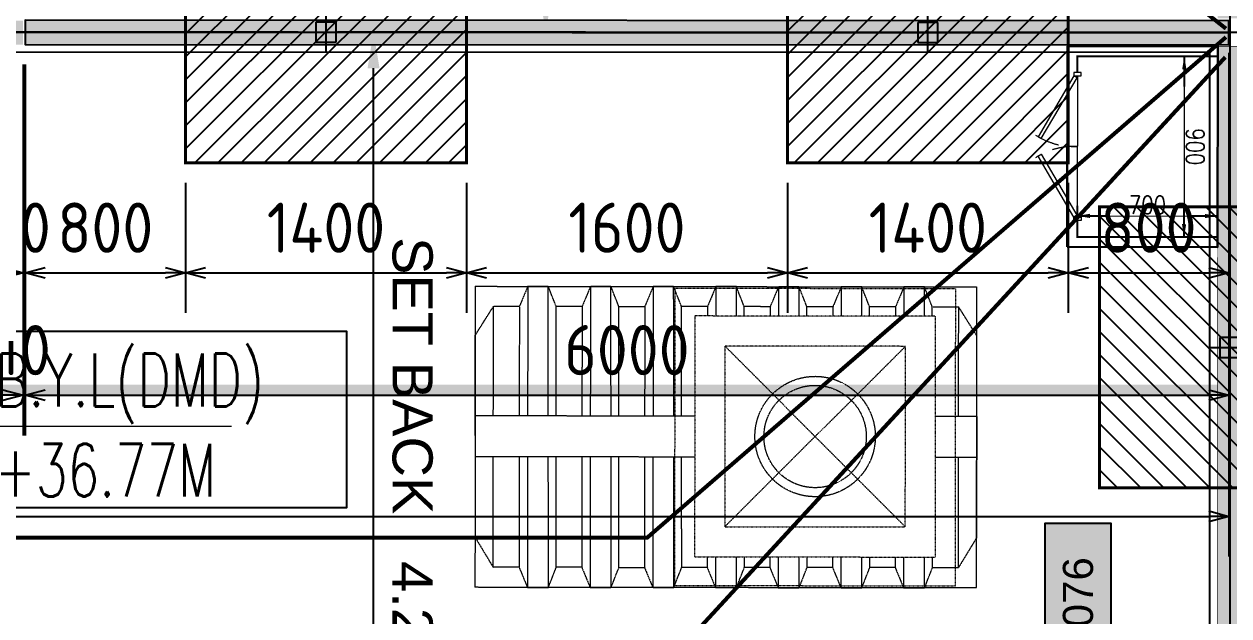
# Model space of a CAD drawing. Header units: centimetres. Extents: x -6122352 to 6876996, y -1694241 to 2592194.
# Drawn here: x 212925 to 218930, y -45095 to -42146 of the extents above; entities that cross this region are included whole.
import ezdxf
from ezdxf.enums import TextEntityAlignment as Align

# ---------------------------------------------------------------- set-up
doc = ezdxf.new("R2010")
doc.units = ezdxf.units.CM
doc.header["$MEASUREMENT"] = 0
doc.header["$PDMODE"] = 66
doc.header["$PDSIZE"] = 100
for name, pattern in [('CENTER', [2, 1.25, -0.25, 0.25, -0.25]), ('DU23023_KAA_00_XX_M2_TR_KPTB_0024$0$DU23023_KAA_00_XX_M2_TR_XRBS_0024$0$PHANTOM2', [1.25, 0.625, -0.125, 0.125, -0.125, 0.125, -0.125]), ('HIDDEN', [0.375, 0.25, -0.125]), ('LTH-4G-M-XR-GROUND FLOOR PLAN$0$HIDDEN2', [0.1875, 0.125, -0.0625])]:
    doc.linetypes.add(name, pattern=pattern)
doc.layers.get('Defpoints').update_dxf_attribs({"color": 255, "linetype": 'CENTER'})
for name, color, linetype in [('00-MI-DIM', 7, 'Continuous'), ('@MI-FOOTINGS', 7, 'Continuous'), ('@MI-MEP', 7, 'Continuous'), ('@MI-REF LAYER', 7, 'Continuous'), ('@MI-TYPE-02', 6, 'Continuous'), ('CTECH-Text 2.5mm', 2, 'Continuous'), ('PANEL-TAGS', 7, 'Continuous'), ('VD-WS-TEXT', 8, 'Continuous'), ('VD-WS-WATER TANK', 7, 'Continuous'), ('XREF1$0$S-LEVELS', 2, 'Continuous'), ('XREF1$0$TYPICAL NEW PROFILE', 3, 'Continuous')]:
    doc.layers.add(name, color=color, linetype=linetype)
doc.layers.add('08-Compound Wall-2', color=6, linetype='Continuous', lineweight=25, true_color=0xff00ff)
doc.layers.add('23585-XR-AR-DAMAC PLOT LIMITS$0$1-End units', color=7, linetype='Continuous', lineweight=5, true_color=0xf8991e)
for name, color, linetype, lineweight in [('23585-XR-AR-102-8P-GF$0$A-FLOR-XREF', 8, 'Continuous', 9), ('A-ANNO-TEXT', 3, 'Continuous', 25), ('LTH-4G-M-XR-GROUND FLOOR PLAN$0$1717 X Water Tank Location_5B$0$00 Line 2', 6, 'Continuous', 13), ('XREF1$0$36-TAGLVL', 23, 'Continuous', 9), ('ZAT_WALL PANEL', 3, 'Continuous', 30)]:
    doc.layers.add(name, color=color, linetype=linetype, lineweight=lineweight)
doc.layers.add('LTH-4G-M-XR-GROUND FLOOR PLAN$0$PDF_Geometry', color=7, linetype='Continuous', true_color=0xcccccc)
doc.styles.add('DIMTEXT', font='romans.shx', dxfattribs={"width": 0.8})
doc.styles.add('PANELTAG_STYLE', font='arial.ttf')
doc.styles.add('Schueco-BEMSTIL', font='isocpeur.ttf', dxfattribs={"width": 0.9})
doc.styles.get("Standard").update_dxf_attribs({"font": 'arial.ttf'})
doc.styles.add('XREF1$0$DLT_TEXT', font='romans.shx', dxfattribs={"width": 0.7})
doc.dimstyles.new('DIM-25', dxfattribs={"dimscale": 25, "dimtxt": 2.5, "dimasz": 2.5, "dimexe": 1.25, "dimexo": 0.625, "dimgap": 1, "dimtad": 1, "dimdec": 0, "dimdsep": 46, "dimtxsty": 'DIMTEXT', "dimblk": 'AROW', "dimcen": 2.5, "dimse1": 1, "dimse2": 1, "dimclrd": 1, "dimclre": 1, "dimclrt": 2, "dimadec": 0, "dimazin": 0, "dimtfac": 1, "dimtdec": 0, "dimtmove": 0, "dimatfit": 3, "dimfxl": 1, "dimarcsym": 0})
doc.dimstyles.new('MI- JWC-TXT-2.5 MM', dxfattribs={"dimscale": 1.5, "dimtxt": 2.5, "dimasz": 1, "dimexe": 2, "dimexo": 1, "dimgap": 1, "dimtad": 1, "dimdec": 0, "dimdsep": 46, "dimtxsty": 'Schueco-BEMSTIL', "dimblk": 'OPEN30', "dimcen": 0, "dimdle": 2, "dimclrd": 140, "dimclre": 8, "dimclrt": 40, "dimadec": 0, "dimazin": 2, "dimtfac": 1, "dimtdec": 0, "dimtix": 1, "dimtmove": 2, "dimatfit": 3, "dimldrblk": 'OPEN', "dimfxl": 2, "dimlwd": -1, "dimlwe": -1, "dimarcsym": 0})
doc.dimstyles.get("Standard").update_dxf_attribs({"dimtxt": 5, "dimasz": 0.5, "dimexe": 0.18, "dimexo": 0.0625, "dimgap": 0.09, "dimtad": 0, "dimtih": 1, "dimtoh": 1, "dimdec": 0, "dimzin": 0, "dimdsep": 46, "dimtxsty": 'Standard', "dimcen": 0.09, "dimadec": 0, "dimazin": 0, "dimtfac": 1, "dimtdec": 0, "dimtofl": 0, "dimtmove": 0, "dimatfit": 3, "dimfxl": 1, "dimtolj": 1, "dimtzin": 0, "dimarcsym": 0})

# ---------------------------------------------------------------- blocks, each defined once
blk = doc.blocks.new('23585-XR-AR-BOUNDARY WALLS AND SETBACKS')
at = {"layer": '08-Compound Wall-2'}
blk.add_lwpolyline([(496588.3159, 2769013.5148), (496570.6947, 2769029.661), (496564.5808, 2769022.9883), (496560.5274, 2769018.5645), (496556.4738, 2769014.1407), (496552.4204, 2769009.7169), (496548.367, 2769005.2931), (496542.2529, 2768998.6206), (496559.8743, 2768982.4745)], dxfattribs=at)
blk = doc.blocks.new('A$C9d9485f6')
at = {"layer": 'A-ANNO-TEXT', "rotation": 312.4881850805905}
blk.add_blockref('23585-XR-AR-BOUNDARY WALLS AND SETBACKS', (-2377088.5348, -1504219.2521), dxfattribs=at)
blk = doc.blocks.new('23585-XR-AR-DAMAC PLOT LIMITS')
at = {"layer": '23585-XR-AR-DAMAC PLOT LIMITS$0$1-End units', "color": 251, "true_color": 0x636466}
for points in [[(496564.5071, 2769023.0559), (496546.8119, 2769039.2697), (496552.9933, 2769046.0159), (496570.6885, 2769029.8023)], [(496564.5071, 2769023.0559), (496570.6885, 2769029.8023), (496588.3835, 2769013.5885), (496582.2021, 2769006.8421)]]:
    blk.add_lwpolyline(points, close=True, dxfattribs=at)
blk = doc.blocks.new('A$Cf093b529')
at = {"layer": 'A-ANNO-TEXT'}
blk.add_blockref('23585-XR-AR-DAMAC PLOT LIMITS', (-495391.9901, -2768603.4419), dxfattribs=at)
blk = doc.blocks.new('A$C13dde150')
at = {"color": 1, "true_color": 0xeb0000, "const_width": 0.01}
blk.add_lwpolyline([(33.1502, 0.0001), (27.1502, 0.0001), (21.1502, 0), (15.1502, 0), (9.1501, 0.0001), (0.0001, 0.0001), (0, 24.0001), (9.1501, 24.0003), (15.1501, 24.0003), (21.1502, 24.0002), (27.1502, 24.0002), (33.1502, 24.0003), (42.3, 24.0002), (42.3001, 0.0001)], close=True, dxfattribs=at)
blk = doc.blocks.new('AROW')
at = {"color": 1, "ltscale": 100}
for p, q in [((0, 0), (-3, 0)), ((0, -1), (0, 1))]:
    blk.add_line(p, q, dxfattribs=at)
blk.add_solid([(-1.28, 0.21), (-1.28, -0.21), (0, 0)], dxfattribs=at)
blk = doc.blocks.new('*D399')
at = {"layer": 'CTECH-Text 2.5mm', "color": 8, "lineweight": -2, "ltscale": 10, "transparency": 16777216}
blk.add_line((0.1, -0.1674), (0.9, -0.1674), dxfattribs=at)
at = {"layer": 'Defpoints', "color": 0, "ltscale": 10, "transparency": 16777216}
for p in [(0.05, 0), (0.95, 0), (0.95, -0.1674)]:
    blk.add_point(p, dxfattribs=at)
at = {"layer": 'CTECH-Text 2.5mm', "color": 8, "lineweight": -2, "ltscale": 10, "transparency": 16777216, "xscale": 0.05, "yscale": 0.05, "zscale": 0.05, "rotation": 180}
blk.add_blockref('AROW', (0.05, -0.1674), dxfattribs=at)
at = {"layer": 'CTECH-Text 2.5mm', "color": 8, "lineweight": -2, "ltscale": 10, "transparency": 16777216, "xscale": 0.05, "yscale": 0.05, "zscale": 0.05}
blk.add_blockref('AROW', (0.95, -0.1674), dxfattribs=at)
at = {"layer": 'CTECH-Text 2.5mm', "color": 8, "ltscale": 10, "transparency": 16777216, "insert": (0.5, -0.1124), "char_height": 0.09, "attachment_point": 5, "style": 'DIMTEXT'}
blk.add_mtext('900', dxfattribs=at)
blk = doc.blocks.new('*D400')
at = {"layer": 'CTECH-Text 2.5mm', "color": 8, "lineweight": -2, "ltscale": 10, "transparency": 16777216}
blk.add_line((0.8453, -0.65), (0.8453, -0.05), dxfattribs=at)
at = {"layer": 'Defpoints', "color": 0, "ltscale": 10, "transparency": 16777216}
for p in [(0.8453, 0), (0.95, 0), (0.95, -0.7)]:
    blk.add_point(p, dxfattribs=at)
at = {"layer": 'CTECH-Text 2.5mm', "color": 8, "lineweight": -2, "ltscale": 10, "transparency": 16777216, "xscale": 0.05, "yscale": 0.05, "zscale": 0.05}
for p, rotation in [((0.8453, 0), 90), ((0.8453, -0.7), 270)]:
    blk.add_blockref('AROW', p, dxfattribs=dict(at, rotation=rotation))
at = {"layer": 'CTECH-Text 2.5mm', "color": 8, "ltscale": 10, "transparency": 16777216, "insert": (0.7903, -0.35), "char_height": 0.09, "attachment_point": 5, "rotation": 90, "style": 'DIMTEXT'}
blk.add_mtext('700', dxfattribs=at)
blk = doc.blocks.new('WATER TANK-5G')
at = {"layer": 'VD-WS-WATER TANK', "color": 8, "linetype": 'HIDDEN', "lineweight": 0}
for p, q in [((-1250, 750), (-1250, -750)), ((-1250, 750), (1250, 750)), ((1250, -750), (1250, 750)), ((-1250, 506.4), (-1159.5, 650)), ((-1030.3, 650.1), (-1159.5, 650)), ((-1030.3, 650.1), (-1159.5, 650)), ((-1159.5, 104.3), (-1159.5, 650)), ((-717.8, 650.4), (-847, 650.3)), ((-534.5, 650.3), (-405.3, 650.3)), ((-92.8, 650.3), (-222, 650)), ((219.7, 650.3), (90.5, 650.3)), ((532.2, 650.3), (403, 650.3)), ((844.7, 650.2), (715.5, 650)), ((1030.3, 650.1), (1159.5, 650)), ((1030.3, 650.1), (1159.5, 650)), ((1159.5, 104.3), (1159.5, 650)), ((1250, 506.4), (1159.5, 650)), ((-1250, 6.4), (-1250, 506.4)), ((1250, 6.4), (1250, 506.4)), ((1250, 6.4), (1250, 506.4)), ((-1250, 104.3), (-1250, -97.9)), ((1250, 104.3), (1250, -97.9)), ((-1250, 0), (-1250, -500)), ((1250, 0), (1250, -500)), ((1250, 0), (1250, -500)), ((-1159.5, -650), (-1159.5, -97.9)), ((1159.5, -649.4), (1159.5, -97.9)), ((-1250, -500), (-1159.5, -650)), ((1250, -500), (1159.5, -649.4)), ((-1030.2, -649.9), (-1159.5, -650)), ((-717.8, -649.6), (-844.7, -649.7)), ((-532.2, -649.7), (-405.3, -649.7)), ((-92.8, -649.7), (-219.7, -650)), ((219.7, -649.8), (92.8, -649.8)), ((532.2, -649.4), (405.3, -649.7)), ((532.3, -650), (532.2, -650)), ((844.7, -649), (717.8, -649.2)), ((1159.5, -649.4), (1030.3, -649.7)), ((1250, -750), (-1250, -750))]:
    blk.add_line(p, q, dxfattribs=at)
at = {"layer": 'VD-WS-WATER TANK', "color": 8, "linetype": 'HIDDEN', "lineweight": 0, "ltscale": 0.2}
for p, q in [((-5.4, 453.5), (894.6, -446.5)), ((894.6, 453.5), (-5.4, -446.5))]:
    blk.add_line(p, q, dxfattribs=at)
at = {"layer": 'VD-WS-WATER TANK', "color": 8, "linetype": 'HIDDEN', "lineweight": 0}
for points in [[(-885.4, 104.3), (-886.4, 750), (-988.6, 750), (-1030.3, 650.3), (-1030.3, 104.3)], [(-988.6, 750), (-988.6, 104.3)], [(-846, 104.3), (-847, 650.3), (-886.4, 750)], [(-572.9, 104.3), (-573.9, 750), (-676.1, 750), (-717.8, 650.3), (-717.8, 104.3)], [(-676.1, 750), (-676.1, 104.3)], [(-533.5, 104.3), (-534.5, 650.3), (-573.9, 750)], [(-260.4, 104.3), (-261.4, 750), (-363.6, 750), (-405.3, 650.3), (-405.3, 104.3)], [(-363.6, 750), (-363.6, 104.3)], [(-221, 104.3), (-222, 650.3), (-261.4, 750)], [(51.3, 603.5), (51.1, 750), (-51.1, 750), (-92.8, 650.3), (-92.8, 603.5)], [(-51.1, 750), (-51.1, 603.5)], [(90.6, 603.5), (90.5, 650.3), (51.1, 750)], [(363.8, 603.5), (363.6, 750), (261.4, 750), (219.7, 650.3), (219.7, 603.5)], [(261.4, 750), (261.4, 603.5)], [(403.1, 603.5), (403, 650.3), (363.6, 750)], [(676.3, 603.5), (676.1, 750), (573.9, 750), (532.2, 650.3), (532.2, 603.5)], [(573.9, 750), (573.9, 603.5)], [(715.6, 603.5), (715.5, 650.3), (676.1, 750)], [(988.8, 603.5), (988.6, 750), (886.4, 750), (844.7, 650.3), (844.7, 603.5)], [(886.4, 750), (886.4, 603.5)], [(1028.1, 603.5), (1028, 650.3), (988.6, 750)], [(-155.4, 104.3), (-1250, 104.3), (-1250, -97.9), (-155.4, -97.9)], [(1044.6, -97.9), (1250, -97.9), (1250, 104.3), (1044.6, 104.3)], [(-1030.3, -97.9), (-1030.3, -649.7), (-988.6, -750), (-884.1, -750), (-844.7, -649.7), (-845.6, -97.9)], [(-988.6, -97.9), (-988.6, -750)], [(-884.1, -750), (-885.1, -97.9)], [(-717.8, -97.9), (-717.8, -649.7), (-676.1, -750), (-571.6, -750), (-532.2, -649.7), (-533.1, -97.9)], [(-676.1, -97.9), (-676.1, -750)], [(-571.6, -750), (-572.6, -97.9)], [(-405.3, -97.9), (-405.3, -649.7), (-363.6, -750), (-259.1, -750), (-219.7, -649.7), (-220.6, -97.9)], [(-363.6, -97.9), (-363.6, -750)], [(-259.1, -750), (-260.1, -97.9)], [(-92.8, -596.5), (-92.8, -649.7), (-51.1, -750), (53.4, -750), (92.8, -649.7), (92.8, -596.5)], [(-51.1, -596.5), (-51.1, -750)], [(53.4, -750), (53.2, -596.5)], [(219.7, -596.5), (219.7, -649.7), (261.4, -750), (365.9, -750), (405.3, -649.7), (405.3, -596.5)], [(261.4, -596.5), (261.4, -750)], [(365.9, -750), (365.7, -596.5)], [(532.2, -596.5), (532.2, -649.7), (573.9, -750), (678.4, -750), (717.8, -649.7), (717.8, -596.5)], [(573.9, -596.5), (573.9, -750)], [(678.4, -750), (678.2, -596.5)], [(844.7, -596.5), (844.7, -649.7), (886.4, -750), (990.9, -750), (1030.3, -649.7), (1030.2, -596.5)], [(886.4, -596.5), (886.4, -750)], [(990.9, -750), (990.6, -596.5)]]:
    blk.add_lwpolyline(points, dxfattribs=at)
at = {"layer": 'VD-WS-WATER TANK', "color": 8, "linetype": 'HIDDEN', "lineweight": 0, "ltscale": 0.2}
for points in [[(-255.4, -739.7), (1144.6, -739.7), (1144.6, 740.3), (-255.4, 740.3)], [(-155.4, -596.5), (1044.6, -596.5), (1044.6, 603.5), (-155.4, 603.5)], [(-5.4, -446.5), (894.6, -446.5), (894.6, 453.5), (-5.4, 453.5)]]:
    blk.add_lwpolyline(points, close=True, dxfattribs=at)
at = {"layer": 'VD-WS-WATER TANK', "color": 8, "linetype": 'HIDDEN', "lineweight": 0}
for radius in [300, 255]:
    blk.add_circle((444.6, 3.5), radius, dxfattribs=at)
blk = doc.blocks.new('A$C4721b5b5')
at = {"color": 1, "true_color": 0xeb0000, "const_width": 0.01}
blk.add_lwpolyline([(33.1499, 0), (27.1501, 0.0001), (21.1499, 0.0002), (15.1499, 0.0002), (9.1499, 0.0001), (0, 0.0001), (0.0001, 24.0001), (9.1501, 24.0002), (15.1499, 24.0001), (21.1499, 24.0001), (27.1502, 24.0001), (33.1499, 24.0002), (42.2981, 24), (42.2973, 0.0001)], close=True, dxfattribs=at)
blk = doc.blocks.new('XREF1$0$LVL  ATTR')
at = {"color": 7}
blk.add_wipeout([(-0.3373, 0.3835), (1.8973, 0.3835), (1.8973, -0.4505), (-0.3373, -0.4505)], dxfattribs=at)
at = {"layer": 'XREF1$0$36-TAGLVL', "extrusion": (-4.88814e-07, 1.40652e-17, 1)}
h = blk.add_hatch(color=252, dxfattribs=at)
h.paths.add_polyline_path([(-0.0654, 0.1563, 0.414214), (-0.2216, 0), (-0.0654, 0)])
h.paths.add_polyline_path([(0.0909, 0), (-0.0654, 0), (-0.0654, -0.1562, 0.414214)])
for p, q in [((-0.0654, -0.2604), (-0.0654, 0.2604)), ((1.3511, 0, 0), (-0.3253, 0, 0))]:
    blk.add_line(p, q, dxfattribs=at)
blk.add_circle((-0.0654, 0, 0), 0.1562, dxfattribs=at)
at = {"layer": 'XREF1$0$S-LEVELS', "color": 1}
blk.add_lwpolyline([(-0.3373, 0.3835), (1.8973, 0.3835), (1.8973, -0.4505), (-0.3373, -0.4505)], close=True, dxfattribs=at)
at = {"layer": 'XREF1$0$TYPICAL NEW PROFILE', "color": 3, "style": 'XREF1$0$DLT_TEXT', "width": 0.7}
for tag, p in [('+0.00M', (0.2413, 0.0671, -0.0001)), ('S.S.L', (0.2413, -0.3453, -0.0001))]:
    blk.add_attdef(tag, p, '', height=0.25, dxfattribs=at)
blk = doc.blocks.new('*D675')
at = {"color": 0, "lineweight": -2, "transparency": 16777216}
for p, q in [((494320.8819, 2767883.0846), (494321.2599, 2767883.0846)), ((494321.0799, 2767879.0378), (494321.0799, 2767882.9046)), ((494320.7319, 2767878.8578), (494321.2599, 2767878.8578))]:
    blk.add_line(p, q, dxfattribs=at)
at = {"color": 0, "transparency": 16777216}
for points in [[(494321.0499, 2767882.9046), (494321.1099, 2767882.9046), (494321.0799, 2767883.0846)], [(494321.0499, 2767879.0378), (494321.1099, 2767879.0378), (494321.0799, 2767878.8578)]]:
    blk.add_solid(points, dxfattribs=at)
at = {"layer": 'Defpoints', "color": 0, "transparency": 16777216}
for p in [(494320.8194, 2767883.0846), (494321.0799, 2767883.0846), (494320.6694, 2767878.8578)]:
    blk.add_point(p, dxfattribs=at)
at = {"color": 0, "transparency": 16777216, "insert": (494320.8864, 2767880.9712), "char_height": 0.2, "attachment_point": 5, "rotation": 90}
blk.add_mtext('\\A1;SET BACK   4.23', dxfattribs=at)
blk = doc.blocks.new('*D757')
at = {"color": 0, "lineweight": -2, "transparency": 16777216}
for p, q in [((494356.7567, 2767883.1279), (494355.5206, 2767883.1265)), ((494355.7051, 2767879.1066), (494355.7008, 2767882.9467)), ((494355.8579, 2767878.9268), (494355.5253, 2767878.9264))]:
    blk.add_line(p, q, dxfattribs=at)
at = {"color": 0, "transparency": 16777216}
for points in [[(494355.7308, 2767882.9468), (494355.6708, 2767882.9467), (494355.7006, 2767883.1267)], [(494355.7351, 2767879.1066), (494355.6751, 2767879.1066), (494355.7053, 2767878.9266)]]:
    blk.add_solid(points, dxfattribs=at)
at = {"layer": 'Defpoints', "color": 0, "transparency": 16777216}
for p in [(494355.7006, 2767883.1267), (494356.8192, 2767883.128), (494355.9204, 2767878.9268)]:
    blk.add_point(p, dxfattribs=at)
at = {"color": 0, "transparency": 16777216, "insert": (494355.8964, 2767881.0269), "char_height": 0.2, "attachment_point": 5, "rotation": 270.06371}
blk.add_mtext('\\A1;SET BACK   4.20', dxfattribs=at)
blk = doc.blocks.new('A$C01f2c052')
at = {"color": 1, "true_color": 0xeb0000, "const_width": 0.01}
blk.add_lwpolyline([(33.1499, 0.6393), (27.1501, 0.6394), (21.1499, 0.6395), (15.1499, 0.6395), (9.1499, 0.6394), (0, 0.6394), (0.0001, 24.6394), (9.1501, 24.6394), (15.1499, 24.6393), (21.1499, 24.6394), (27.1502, 24.6394), (33.1499, 24.6394), (42.2981, 24.6392), (42.2973, 0.6394)], close=True, dxfattribs=at)
blk = doc.blocks.new('T2-FOOTING PLAN')
at = {"layer": '@MI-FOOTINGS', "transparency": 33554679}
h = blk.add_hatch(dxfattribs=at)
h.set_pattern_fill('ANSI31', color=8, scale=650)
h.paths.add_polyline_path([(-700, 650), (700, 650), (700, -650), (-700, -650)])
at = {"layer": '@MI-FOOTINGS', "color": 160, "true_color": 0x3340f0, "const_width": 15}
blk.add_lwpolyline([(-700, 650), (700, 650), (700, -650), (-700, -650)], close=True, dxfattribs=at)
at = {"layer": '@MI-FOOTINGS', "color": 30}
blk.add_point((0, 0), dxfattribs=at)
blk = doc.blocks.new('T2-PARTITION WALL')
at = {"layer": '@MI-TYPE-02'}
h = blk.add_hatch(color=256, dxfattribs=at)
h.dxf.hatch_style = 1
h.paths.add_polyline_path([(-71, -42098.6), (-68.9, -48000.4), (51.1, -48000.4), (49, -42098.6)])
h.paths.add_polyline_path([(-68.9, -36088.6), (-71, -42088.6), (49, -42088.6), (51.1, -36088.6)])
h.paths.add_polyline_path([(-66.8, -30078.6), (-68.9, -36078.6), (51.1, -36078.6), (53.2, -30078.6)])
h.paths.add_polyline_path([(-64.6, -24068.6), (-66.8, -30068.6), (53.2, -30068.6), (55.4, -24068.6)])
h.paths.add_polyline_path([(-64.6, -23929), (-63.5, -17929), (56.5, -17929.1), (55.4, -23929.1)])
h.paths.add_polyline_path([(-63.5, -17919), (-62.4, -11919), (57.6, -11919.1), (56.5, -17919.1)])
h.paths.add_polyline_path([(-62.4, -11909), (-61.4, -5909), (58.6, -5909.1), (57.6, -11909.1)])
h.paths.add_polyline_path([(-61.4, -5899), (-60, 0), (60, 0), (58.6, -5899.1)])
at = {"layer": '@MI-TYPE-02', "const_width": 2.5}
blk.add_lwpolyline([(-64.6, -24068.6), (-66.8, -30068.6), (53.2, -30068.6), (55.4, -24068.6)], close=True, dxfattribs=at)
at = {"layer": '@MI-FOOTINGS', "rotation": 89.98973417812736}
blk.add_blockref('T2-FOOTING PLAN', (-3.8, -25568.6), dxfattribs=at)
blk = doc.blocks.new('_Open30')
at = {"color": 0, "linetype": 'ByBlock', "lineweight": -2}
for p, q in [((-1, 0.268), (0, 0)), ((0, 0), (-1, -0.268)), ((0, 0), (-1, 0))]:
    blk.add_line(p, q, dxfattribs=at)
blk = doc.blocks.new('*D999')
at = {"layer": '@MI-TYPE-02', "color": 8, "transparency": 16777216}
for p, q in [((381720.8, -190789), (381720.8, -192636.3)), ((381730.8, -190787.9), (381730.8, -192636.3))]:
    blk.add_line(p, q, dxfattribs=at)
at = {"layer": '@MI-TYPE-02', "color": 140, "transparency": 16777216}
for p, q in [((381620.8, -192436.3), (381520.8, -192436.3)), ((381720.8, -192436.3), (381730.8, -192436.3)), ((381830.8, -192436.3), (381930.8, -192436.3))]:
    blk.add_line(p, q, dxfattribs=at)
at = {"layer": 'Defpoints', "color": 0, "transparency": 16777216}
for p in [(381720.8, -190689), (381730.8, -190687.9), (381730.8, -192436.3)]:
    blk.add_point(p, dxfattribs=at)
at = {"layer": '@MI-TYPE-02', "color": 140, "transparency": 16777216, "xscale": 100, "yscale": 100, "zscale": 100}
blk.add_blockref('_Open30', (381720.8, -192436.3), dxfattribs=at)
at = {"layer": '@MI-TYPE-02', "color": 140, "transparency": 16777216, "xscale": 100, "yscale": 100, "zscale": 100, "rotation": 180}
blk.add_blockref('_Open30', (381730.8, -192436.3), dxfattribs=at)
at = {"layer": '@MI-TYPE-02', "color": 40, "transparency": 16777216, "insert": (381725.8, -192211.3), "char_height": 250, "attachment_point": 5, "style": 'Schueco-BEMSTIL'}
blk.add_mtext('10', dxfattribs=at)
blk = doc.blocks.new('_Open')
at = {"color": 0, "linetype": 'ByBlock', "lineweight": -2}
for p, q in [((-1, 0.2), (0, 0)), ((-1, -0.2), (0, 0)), ((0, 0), (-1, 0))]:
    blk.add_line(p, q, dxfattribs=at)
blk = doc.blocks.new('*D1000')
at = {"layer": '@MI-TYPE-02', "color": 8, "transparency": 16777216}
for p, q in [((381730.8, -190787.9), (381730.8, -192636.3)), ((387730.7, -190790.1), (387730.7, -192636.3))]:
    blk.add_line(p, q, dxfattribs=at)
at = {"layer": '@MI-TYPE-02', "color": 140, "transparency": 16777216}
blk.add_line((381830.8, -192436.3), (387630.7, -192436.3), dxfattribs=at)
at = {"layer": 'Defpoints', "color": 0, "transparency": 16777216}
for p in [(381730.8, -190687.9), (387730.7, -190690.1), (387730.7, -192436.3)]:
    blk.add_point(p, dxfattribs=at)
at = {"layer": '@MI-TYPE-02', "color": 140, "transparency": 16777216, "xscale": 100, "yscale": 100, "zscale": 100, "rotation": 180}
blk.add_blockref('_Open30', (381730.8, -192436.3), dxfattribs=at)
at = {"layer": '@MI-TYPE-02', "color": 140, "transparency": 16777216, "xscale": 100, "yscale": 100, "zscale": 100}
blk.add_blockref('_Open30', (387730.7, -192436.3), dxfattribs=at)
at = {"layer": '@MI-TYPE-02', "color": 40, "transparency": 16777216, "insert": (384730.7, -192211.3), "char_height": 250, "attachment_point": 5, "style": 'Schueco-BEMSTIL'}
blk.add_mtext('6000', dxfattribs=at)
blk = doc.blocks.new('*D1036')
at = {"layer": '@MI-TYPE-02', "color": 8, "transparency": 16777216}
for p, q in [((381720.8, -190787.9), (381720.8, -192026.3)), ((381730.8, -190787.9), (381730.8, -192026.3))]:
    blk.add_line(p, q, dxfattribs=at)
at = {"layer": '@MI-TYPE-02', "color": 140, "transparency": 16777216}
for p, q in [((381620.8, -191826.3), (381520.8, -191826.3)), ((381720.8, -191826.3), (381730.8, -191826.3)), ((381830.8, -191826.3), (381930.8, -191826.3))]:
    blk.add_line(p, q, dxfattribs=at)
at = {"layer": 'Defpoints', "color": 0, "transparency": 16777216}
for p in [(381720.8, -190687.9), (381730.8, -190687.9), (381730.8, -191826.3)]:
    blk.add_point(p, dxfattribs=at)
at = {"layer": '@MI-TYPE-02', "color": 140, "transparency": 16777216, "xscale": 100, "yscale": 100, "zscale": 100}
blk.add_blockref('_Open30', (381720.8, -191826.3), dxfattribs=at)
at = {"layer": '@MI-TYPE-02', "color": 140, "transparency": 16777216, "xscale": 100, "yscale": 100, "zscale": 100, "rotation": 180}
blk.add_blockref('_Open30', (381730.8, -191826.3), dxfattribs=at)
at = {"layer": '@MI-TYPE-02', "color": 40, "transparency": 16777216, "insert": (381725.8, -191601.3), "char_height": 250, "attachment_point": 5, "style": 'Schueco-BEMSTIL'}
blk.add_mtext('10', dxfattribs=at)
blk = doc.blocks.new('*D1037')
at = {"layer": '@MI-TYPE-02', "color": 8, "transparency": 16777216}
for p, q in [((381730.8, -190787.9), (381730.8, -192026.3)), ((382530.9, -191377.3), (382530.9, -192026.3))]:
    blk.add_line(p, q, dxfattribs=at)
at = {"layer": '@MI-TYPE-02', "color": 140, "transparency": 16777216}
blk.add_line((381830.8, -191826.3), (382430.9, -191826.3), dxfattribs=at)
at = {"layer": 'Defpoints', "color": 0, "transparency": 16777216}
for p in [(381730.8, -190687.9), (382530.9, -191277.3), (382530.9, -191826.3)]:
    blk.add_point(p, dxfattribs=at)
at = {"layer": '@MI-TYPE-02', "color": 140, "transparency": 16777216, "xscale": 100, "yscale": 100, "zscale": 100, "rotation": 180}
blk.add_blockref('_Open30', (381730.8, -191826.3), dxfattribs=at)
at = {"layer": '@MI-TYPE-02', "color": 140, "transparency": 16777216, "xscale": 100, "yscale": 100, "zscale": 100}
blk.add_blockref('_Open30', (382530.9, -191826.3), dxfattribs=at)
at = {"layer": '@MI-TYPE-02', "color": 40, "transparency": 16777216, "insert": (382130.8, -191601.3), "char_height": 250, "attachment_point": 5, "style": 'Schueco-BEMSTIL'}
blk.add_mtext('800', dxfattribs=at)
blk = doc.blocks.new('*D1038')
at = {"layer": '@MI-TYPE-02', "color": 8, "transparency": 16777216}
for p, q in [((382530.9, -191377.3), (382530.9, -192026.3)), ((383930.9, -191377.6), (383930.9, -192026.3))]:
    blk.add_line(p, q, dxfattribs=at)
at = {"layer": '@MI-TYPE-02', "color": 140, "transparency": 16777216}
blk.add_line((382630.9, -191826.3), (383830.9, -191826.3), dxfattribs=at)
at = {"layer": 'Defpoints', "color": 0, "transparency": 16777216}
for p in [(382530.9, -191277.3), (383930.9, -191277.6), (383930.9, -191826.3)]:
    blk.add_point(p, dxfattribs=at)
at = {"layer": '@MI-TYPE-02', "color": 140, "transparency": 16777216, "xscale": 100, "yscale": 100, "zscale": 100, "rotation": 180}
blk.add_blockref('_Open30', (382530.9, -191826.3), dxfattribs=at)
at = {"layer": '@MI-TYPE-02', "color": 140, "transparency": 16777216, "xscale": 100, "yscale": 100, "zscale": 100}
blk.add_blockref('_Open30', (383930.9, -191826.3), dxfattribs=at)
at = {"layer": '@MI-TYPE-02', "color": 40, "transparency": 16777216, "insert": (383230.9, -191601.3), "char_height": 250, "attachment_point": 5, "style": 'Schueco-BEMSTIL'}
blk.add_mtext('1400', dxfattribs=at)
blk = doc.blocks.new('*D1039')
at = {"layer": '@MI-TYPE-02', "color": 8, "transparency": 16777216}
for p, q in [((383930.9, -191377.6), (383930.9, -192026.3)), ((385530.9, -191377.9), (385530.9, -192026.3))]:
    blk.add_line(p, q, dxfattribs=at)
at = {"layer": '@MI-TYPE-02', "color": 140, "transparency": 16777216}
blk.add_line((384030.9, -191826.3), (385430.9, -191826.3), dxfattribs=at)
at = {"layer": 'Defpoints', "color": 0, "transparency": 16777216}
for p in [(383930.9, -191277.6), (385530.9, -191277.9), (385530.9, -191826.3)]:
    blk.add_point(p, dxfattribs=at)
at = {"layer": '@MI-TYPE-02', "color": 140, "transparency": 16777216, "xscale": 100, "yscale": 100, "zscale": 100, "rotation": 180}
blk.add_blockref('_Open30', (383930.9, -191826.3), dxfattribs=at)
at = {"layer": '@MI-TYPE-02', "color": 140, "transparency": 16777216, "xscale": 100, "yscale": 100, "zscale": 100}
blk.add_blockref('_Open30', (385530.9, -191826.3), dxfattribs=at)
at = {"layer": '@MI-TYPE-02', "color": 40, "transparency": 16777216, "insert": (384730.9, -191601.3), "char_height": 250, "attachment_point": 5, "style": 'Schueco-BEMSTIL'}
blk.add_mtext('1600', dxfattribs=at)
blk = doc.blocks.new('*D1040')
at = {"layer": '@MI-TYPE-02', "color": 8, "transparency": 16777216}
for p, q in [((385530.9, -191377.9), (385530.9, -192026.3)), ((386930.9, -191378.1), (386930.9, -192026.3))]:
    blk.add_line(p, q, dxfattribs=at)
at = {"layer": '@MI-TYPE-02', "color": 140, "transparency": 16777216}
blk.add_line((385630.9, -191826.3), (386830.9, -191826.3), dxfattribs=at)
at = {"layer": 'Defpoints', "color": 0, "transparency": 16777216}
for p in [(385530.9, -191277.9), (386930.9, -191278.1), (386930.9, -191826.3)]:
    blk.add_point(p, dxfattribs=at)
at = {"layer": '@MI-TYPE-02', "color": 140, "transparency": 16777216, "xscale": 100, "yscale": 100, "zscale": 100, "rotation": 180}
blk.add_blockref('_Open30', (385530.9, -191826.3), dxfattribs=at)
at = {"layer": '@MI-TYPE-02', "color": 140, "transparency": 16777216, "xscale": 100, "yscale": 100, "zscale": 100}
blk.add_blockref('_Open30', (386930.9, -191826.3), dxfattribs=at)
at = {"layer": '@MI-TYPE-02', "color": 40, "transparency": 16777216, "insert": (386230.9, -191601.3), "char_height": 250, "attachment_point": 5, "style": 'Schueco-BEMSTIL'}
blk.add_mtext('1400', dxfattribs=at)
blk = doc.blocks.new('*D1041')
at = {"layer": '@MI-TYPE-02', "color": 8, "transparency": 16777216}
for p, q in [((387730.7, -190790.1), (387730.7, -192026.3)), ((386930.9, -191378.1), (386930.9, -192026.3))]:
    blk.add_line(p, q, dxfattribs=at)
at = {"layer": '@MI-TYPE-02', "color": 140, "transparency": 16777216}
blk.add_line((387030.9, -191826.3), (387630.7, -191826.3), dxfattribs=at)
at = {"layer": 'Defpoints', "color": 0, "transparency": 16777216}
for p in [(387730.7, -190690.1), (386930.9, -191278.1), (387730.7, -191826.3)]:
    blk.add_point(p, dxfattribs=at)
at = {"layer": '@MI-TYPE-02', "color": 140, "transparency": 16777216, "xscale": 100, "yscale": 100, "zscale": 100, "rotation": 180}
blk.add_blockref('_Open30', (386930.9, -191826.3), dxfattribs=at)
at = {"layer": '@MI-TYPE-02', "color": 140, "transparency": 16777216, "xscale": 100, "yscale": 100, "zscale": 100}
blk.add_blockref('_Open30', (387730.7, -191826.3), dxfattribs=at)
at = {"layer": '@MI-TYPE-02', "color": 40, "transparency": 16777216, "insert": (387330.8, -191601.3), "char_height": 250, "attachment_point": 5, "style": 'Schueco-BEMSTIL'}
blk.add_mtext('800', dxfattribs=at)
blk = doc.blocks.new('*D1042')
at = {"layer": '@MI-TYPE-02', "color": 8, "transparency": 16777216}
for p, q in [((345441, -190721.4), (345441, -193239.8)), ((387730.9, -190730.1), (387730.9, -193239.8))]:
    blk.add_line(p, q, dxfattribs=at)
at = {"layer": '@MI-TYPE-02', "color": 140, "transparency": 16777216}
blk.add_line((345541, -193039.8), (387630.9, -193039.8), dxfattribs=at)
at = {"layer": 'Defpoints', "color": 0, "transparency": 16777216}
for p in [(345441, -190621.4), (387730.9, -190630.1), (387730.9, -193039.8)]:
    blk.add_point(p, dxfattribs=at)
at = {"layer": '@MI-TYPE-02', "color": 140, "transparency": 16777216, "xscale": 100, "yscale": 100, "zscale": 100, "rotation": 180}
blk.add_blockref('_Open30', (345441, -193039.8), dxfattribs=at)
at = {"layer": '@MI-TYPE-02', "color": 140, "transparency": 16777216, "xscale": 100, "yscale": 100, "zscale": 100}
blk.add_blockref('_Open30', (387730.9, -193039.8), dxfattribs=at)
at = {"layer": '@MI-TYPE-02', "color": 40, "transparency": 16777216, "insert": (366586, -192814.8), "char_height": 250, "attachment_point": 5, "style": 'Schueco-BEMSTIL'}
blk.add_mtext('42290', dxfattribs=at)
blk = doc.blocks.new('PANELTAG')
at = {"layer": 'PANEL-TAGS', "color": 1}
blk.add_lwpolyline([(-13.5, -3.3), (13.5, -3.3), (13.5, 3.3), (-13.5, 3.3)], close=True, dxfattribs=at)
at = {"layer": 'PANEL-TAGS', "color": 40, "true_color": 0xffd700}
blk.add_solid([(-13.5, -3.3), (13.5, -3.3), (-13.5, 3.3), (13.5, 3.3)], dxfattribs=at)
at = {"layer": 'PANEL-TAGS', "color": 5, "style": 'PANELTAG_STYLE'}
blk.add_attdef('TAGNO', text='', height=3, dxfattribs=at).set_placement((0, 0), align=Align.CENTER)
blk = doc.blocks.new('A$C105233b1')
at = {"layer": 'LTH-4G-M-XR-GROUND FLOOR PLAN$0$1717 X Water Tank Location_5B$0$00 Line 2', "color": 8, "linetype": 'Continuous'}
blk.add_lwpolyline([(0.8683, -0.7, 0.01, 0.01, 0), (0.95, -0.7, 0.01, 0.01, 0), (0.95, 0, 0.01, 0.01, 0), (0.05, 0, 0.01, 0.01, 0), (0.05, -0.7, 0.01, 0.01, 0), (0.1308, -0.7, 0, 0, 0)], format="xyseb", dxfattribs=at)
at = {"layer": 'LTH-4G-M-XR-GROUND FLOOR PLAN$0$PDF_Geometry', "color": 8, "lineweight": 5}
for points in [[(0.148, -0.7172), (0.148, -0.6812), (0.1308, -0.6812), (0.1308, -0.7172)], [(0.4512, -0.8952), (0.4606, -0.8796), (0.1574, -0.7016), (0.148, -0.7172)], [(0.548, -0.8952), (0.5386, -0.8796), (0.8418, -0.7016), (0.8512, -0.7172)], [(0.8512, -0.7172), (0.8512, -0.6812), (0.8683, -0.6812), (0.8683, -0.7172)]]:
    blk.add_lwpolyline(points, close=True, dxfattribs=at)
blk.add_lwpolyline([(0.148, -0.7), (0.8512, -0.7)], dxfattribs=at)
at = {"layer": 'LTH-4G-M-XR-GROUND FLOOR PLAN$0$PDF_Geometry', "color": 8, "linetype": 'LTH-4G-M-XR-GROUND FLOOR PLAN$0$HIDDEN2', "lineweight": 5}
for centre, start, end in [((0.148, -0.7172), 327.14098, 2.80241), ((0.8512, -0.7172), 177.19816, 212.8596)]:
    blk.add_arc(centre, 0.3516, start, end, dxfattribs=at)
at = {"layer": 'ZAT_WALL PANEL', "color": 1}
blk.add_lwpolyline([(1, -0.75), (1, 0), (0, 0), (0, -0.75), (1, -0.75)], dxfattribs=at)
at = {"layer": 'CTECH-Text 2.5mm', "color": 8, "ltscale": 10}
dim = blk.add_linear_dim(base=(0.95, -0.1674), p1=(0.05, 0), p2=(0.95, 0), dimstyle='DIM-25', override={"dimscale": 1, "dimtxt": 0.09, "dimasz": 0.05, "dimgap": 0.01, "dimlfac": 1000, "dimclrd": 8, "dimclre": 8, "dimclrt": 8}, dxfattribs=at)
dim.commit()
dim.dimension.update_dxf_attribs({"geometry": '*D399', "text_midpoint": (0.5, -0.1124)})
dim = blk.add_linear_dim(base=(0.8453, 0), p1=(0.95, -0.7), p2=(0.95, 0), angle=90, dimstyle='DIM-25', override={"dimscale": 1, "dimtxt": 0.09, "dimasz": 0.05, "dimgap": 0.01, "dimlfac": 1000, "dimclrd": 8, "dimclre": 8, "dimclrt": 8}, dxfattribs=at)
dim.commit()
dim.dimension.update_dxf_attribs({"geometry": '*D400', "text_midpoint": (0.7903, -0.35)})
blk = doc.blocks.new('23585-XR-AR-END-ANNO-GF')
at = {"linetype": 'Continuous', "xscale": -1000, "yscale": 1000, "zscale": 1000, "rotation": 90.00056989643812}
blk.add_blockref('A$C105233b1', (200, 23900), dxfattribs=at)
at = {"layer": 'VD-WS-TEXT', "xscale": -1, "rotation": 359.9999650036473}
blk.add_blockref('WATER TANK-5G', (2649.9, 21950), dxfattribs=at)
blk = doc.blocks.new('A$C4ad59038')
at = {"color": 1, "true_color": 0xeb0000, "const_width": 0.01}
blk.add_lwpolyline([(33.1764, 0.0367), (27.1764, 0.0303), (21.1764, 0.0236), (15.1764, 0.0169), (9.1764, 0.0102), (0.0265, 0), (0, 24), (9.1498, 24.01), (15.1498, 24.0167), (21.1498, 24.0234), (27.1499, 24.03), (33.1499, 24.0367), (42.3, 24.047), (42.3265, 0.047)], close=True, dxfattribs=at)
at = {"layer": '23585-XR-AR-102-8P-GF$0$A-FLOR-XREF', "xscale": -0.001000000000000003, "yscale": 0.001, "zscale": 0.001, "rotation": 359.9996490424488}
blk.add_blockref('23585-XR-AR-END-ANNO-GF', (42.4398, 0.0768), dxfattribs=at)
blk = doc.blocks.new('A$Cf127e03c')
at = {"color": 1, "true_color": 0xeb0000, "const_width": 0.01}
blk.add_lwpolyline([(33.1502, 1.0613), (27.1502, 1.0612), (21.1502, 1.0612), (15.1502, 1.0612), (9.1501, 1.0613), (0.0001, 1.0613), (0, 25.0613), (9.1501, 25.0614), (15.1501, 25.0615), (21.1502, 25.0614), (27.1502, 25.0614), (33.1502, 25.0614), (42.3, 25.0613), (42.3001, 1.0613)], close=True, dxfattribs=at)
dim = blk.add_linear_dim(base=(3.4104, 25.0613), p1=(3, 20.8345), p2=(3.1499, 25.0613), angle=90, text='SET BACK   <>', dimstyle='Standard', override={"dimtxt": 0.2, "dimtad": 1, "dimtih": 0, "dimdec": 2, "dimrnd": 0})
dim.commit()
dim.dimension.update_dxf_attribs({"geometry": '*D675', "text_midpoint": (3.217, 22.9479), "insert": (-494317.6694, -2767858.0232)})
blk = doc.blocks.new('A$C253a53b4')
at = {"color": 1, "true_color": 0xeb0000, "const_width": 0.01}
blk.add_lwpolyline([(-2.579, -17.7101), (-8.579, -17.7166), (-14.579, -17.7233), (-20.579, -17.73), (-26.579, -17.7367), (-35.7289, -17.7469), (-35.7554, 6.2531), (-26.6056, 6.2632), (-20.6056, 6.2699), (-14.6056, 6.2766), (-8.6055, 6.2832), (-2.6055, 6.2899), (6.5446, 6.3002), (6.5711, -17.6998)], close=True, dxfattribs=at)
dim = blk.add_linear_dim(base=(2.2758, 6.2954), p1=(2.4956, 2.0955), p2=(3.3943, 6.2966), angle=90.06371, text='SET BACK   <>', dimstyle='Standard', override={"dimtxt": 0.2, "dimtad": 1, "dimtih": 0, "dimdec": 2})
dim.commit()
dim.dimension.update_dxf_attribs({"geometry": '*D757', "text_midpoint": (2.4715, 4.1955), "insert": (-494353.4248, -2767876.8314)})
blk = doc.blocks.new('T2-REAR-PARTITION PLAN')
at = {"layer": '@MI-TYPE-02'}
h = blk.add_hatch(color=256, dxfattribs=at)
h.dxf.hatch_style = 1
h.paths.add_polyline_path([(42290.2, 51.3), (36290.3, 53.5), (36289.8, -66.5), (42289.7, -68.7)])
h.paths.add_polyline_path([(36280.3, 52.4), (30280.3, 54.6), (30279.9, -65.4), (36279.8, -67.6)])
h.paths.add_polyline_path([(30270.3, 53.6), (24270.4, 55.8), (24269.9, -64.2), (30269.9, -66.4)])
h.paths.add_polyline_path([(24260.4, 54.6), (18260.5, 56.8), (18260, -63.2), (24259.9, -65.4)])
h.paths.add_polyline_path([(18250.5, 55.9), (12250.5, 58.1), (12250.1, -61.9), (18250, -64.1)])
h.paths.add_polyline_path([(12240.6, 57.3), (6240.6, 59.5), (6240.2, -60.5), (12240.1, -62.7)])
h.paths.add_polyline_path([(6230.6, 58.4), (0.2, 60), (-0.2, -60), (6230.2, -61.6)])
blk.add_lwpolyline([(42290.2, 51.3), (36290.3, 53.5), (36289.8, -66.5), (42289.7, -68.7)], close=True, dxfattribs=at)
at = {"layer": '@MI-FOOTINGS', "rotation": 359.9898439714545}
for p in [(37790, -6.1), (40790, -6.6)]:
    blk.add_blockref('T2-FOOTING PLAN', p, dxfattribs=at)
at = {"layer": '@MI-TYPE-02'}
for base, p1, p2, picture, middle in [((42290, -2418.4), (0, 0), (42290, -8.7), '*D1042', (21145, -2193.4)), ((36289.8, -1814.9), (36279.8, -67.6), (36289.8, -66.5), '*D999', (36284.8, -1589.9)), ((36289.8, -1204.9), (36279.8, -66.5), (36289.8, -66.5), '*D1036', (36284.8, -979.9)), ((42289.7, -1814.9), (36289.8, -66.5), (42289.7, -68.7), '*D1000', (39289.8, -1589.9)), ((37089.9, -1204.9), (36289.8, -66.5), (37089.9, -655.9), '*D1037', (36689.8, -979.9)), ((42289.7, -1204.9), (41489.9, -656.7), (42289.7, -68.7), '*D1041', (41889.8, -979.9)), ((38489.9, -1204.9), (37089.9, -655.9), (38489.9, -656.2), '*D1038', (37789.9, -979.9)), ((40089.9, -1204.9), (38489.9, -656.2), (40089.9, -656.5), '*D1039', (39289.9, -979.9)), ((41489.9, -1204.9), (40089.9, -656.5), (41489.9, -656.7), '*D1040', (40789.9, -979.9))]:
    dim = blk.add_linear_dim(base=base, p1=p1, p2=p2, dimstyle='MI- JWC-TXT-2.5 MM', dxfattribs=at)
    dim.commit()
    dim.dimension.update_dxf_attribs({"geometry": picture, "text_midpoint": middle, "insert": (-345441, 190621.4)})

msp = doc.modelspace()

# ---------------------------------------------------------------- linework, layer by layer
at = {"layer": '@MI-REF LAYER', "color": 1, "const_width": 20}
msp.add_lwpolyline([(176735.39199, -42159.3216), (179226.90693, -39886.0715), (193478.64732, -39888.75621), (193477.50326, -36726.37742), (193478.64732, -39888.75621), (216030.59344, -39893.1687), (218915.5681, -42168.55254)], dxfattribs=at)

# ---------------------------------------------------------------- block references
msp.add_blockref('T2-PARTITION WALL', (218939.59375, -18188.19637))
at = {"layer": '@MI-MEP', "color": 10, "xscale": 1000, "yscale": 1000, "zscale": 1000}
for name, p, rotation in [('A$C13dde150', (218939.01181, -18188.10512), 179.9915172122519), ('A$C4ad59038', (176605.98127, -66181.96705), 359.9295836861422), ('A$C4721b5b5', (218931.05523, -66187.09152), 359.9898395876862)]:
    msp.add_blockref(name, p, dxfattribs=dict(at, rotation=rotation))
at = {"layer": '@MI-REF LAYER', "xscale": 1000, "yscale": 1000, "zscale": 1000}
msp.add_blockref('A$C9d9485f6', (-23958.95046, 48155.57226), dxfattribs=at)
at = {"layer": '@MI-REF LAYER', "xscale": 1000, "yscale": 1000, "zscale": 1000, "rotation": 312.4882903633292}
msp.add_blockref('A$Cf093b529', (-891608.73293, 539022.72011), dxfattribs=at)
at = {"layer": '@MI-REF LAYER', "color": 10, "xscale": 1000, "yscale": 1000, "zscale": 1000}
for name, p, rotation in [('A$Cf127e03c', (218939.91847, -17125.68053), 179.9898040390041), ('A$C01f2c052', (218930.94187, -66826.36951), 359.9898394800435)]:
    msp.add_blockref(name, p, dxfattribs=dict(at, rotation=rotation))
at = {"layer": 'PANEL-TAGS'}
ref = msp.add_blockref('PANELTAG', (218177.59187, -45308.91782), dxfattribs=dict(at, xscale=50.00000000000001, yscale=50.00000000000001, zscale=50.00000000000001, rotation=90.00000000000001))
ref.add_attrib('TAGNO', 'T2-G2-076', dxfattribs={"color": 5, "height": 150, "rotation": 90, "style": 'PANELTAG_STYLE'}).set_placement((218177.59187, -45308.91782), align=Align.MIDDLE_CENTER)

# ---------------------------------------------------------------- next in the draw order: block references
at = {"layer": '@MI-REF LAYER', "color": 7}
ref = msp.add_blockref('XREF1$0$LVL  ATTR', (212537.9099, -44150.96904, 0.15112), dxfattribs=dict(at, xscale=-1051.480567989675, yscale=1051.480567989676, zscale=1051.480567989675, rotation=179.9900720309284))
ref.add_attrib('S.S.L', 'B.Y.L(DMD)', (212780.97359, -44050.83953), dxfattribs={"layer": 'XREF1$0$TYPICAL NEW PROFILE', "color": 3, "height": 262.870142, "rotation": 359.990075322, "style": 'XREF1$0$DLT_TEXT', "width": 0.7})
ref.add_attrib('+0.00M', '+36.77M ', (212778.67022, -44500.17413), dxfattribs={"layer": 'XREF1$0$TYPICAL NEW PROFILE', "color": 3, "height": 262.870142, "rotation": 359.990075322, "style": 'XREF1$0$DLT_TEXT', "width": 0.7})

# ---------------------------------------------------------------- next in the draw order: linework, layer by layer
at = {"layer": '00-MI-DIM', "color": 94, "linetype": 'DU23023_KAA_00_XX_M2_TR_KPTB_0024$0$DU23023_KAA_00_XX_M2_TR_XRBS_0024$0$PHANTOM2', "ltscale": 10, "const_width": 50, "elevation": 157.46104}
msp.add_lwpolyline([(263982.82308, -43721.46381), (263982.82308, -43967.45786), (899.07186, -43967.45786), (895.50481, -43721.32951)], dxfattribs=at)
at = {"layer": '@MI-REF LAYER', "color": 1, "const_width": 20}
for points in [[(176735.38439, -42203.37949), (179449.02507, -44700.28043), (193093.57564, -44702.41921), (193091.63408, -47450.04823), (193093.57564, -44702.41921), (216029.7636, -44705.83673), (218915.56081, -42210.83973)], [(218905.57992, -66152.36105), (215132.84221, -62600.73513), (215126.00386, -58042.5938), (214205.02032, -58041.30798), (215126.00386, -58042.5938), (215130.91273, -46414.41677), (218912.22805, -42310.75276)]]:
    msp.add_lwpolyline(points, dxfattribs=at)

# ---------------------------------------------------------------- next in the draw order: block references
at = {"layer": '@MI-REF LAYER', "color": 10, "xscale": 999.9999999999998, "yscale": 999.9999999999998, "zscale": 999.9999999999998, "rotation": 359.9261574199823}
msp.add_blockref('A$C253a53b4', (212382.78389, -48478.68169), dxfattribs=at)
at = {"layer": '@MI-TYPE-02'}
msp.add_blockref('T2-REAR-PARTITION PLAN', (176639.75915, -42180.56039), dxfattribs=at)

doc.saveas('drawing.dxf')
